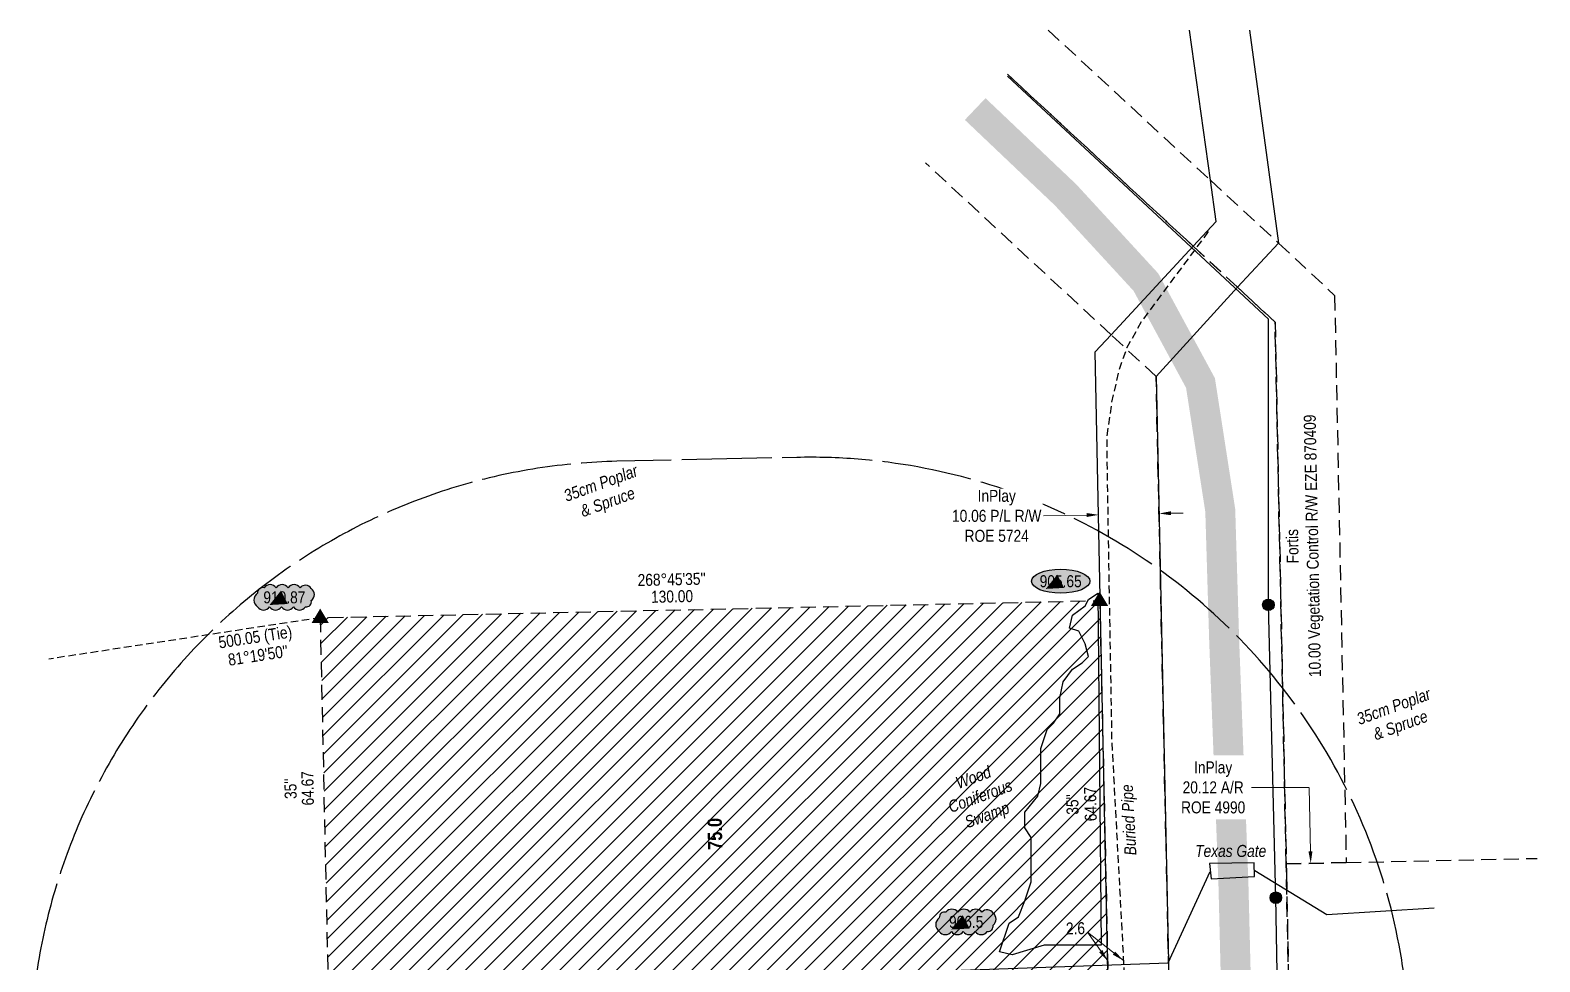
# Model space of a CAD drawing. Extents: x 606747 to 614608, y 5899362 to 5904570.
# Drawn here: x 613349 to 614607, y 5903117 to 5903894 of the extents above; entities that cross this region are included whole.
import ezdxf
from ezdxf.enums import TextEntityAlignment as Align

# ---------------------------------------------------------------- set-up
doc = ezdxf.new("R2010")
doc.units = 0
doc.header["$LTSCALE"] = 5
doc.header["$PDSIZE"] = 10
for name, pattern in [('foc-ACCESSROAD', [3.75, 2.5, -1.25]), ('foc-BUFFER', [16.75, 15, -1.75]), ('foc-FLOWLINE', [3.75, 2.5, -1.25]), ('foc-TIELINE', [1.875, 1.25, -0.625]), ('POWERLINE5', [7.8, 2.4, -0.6, 0.6, -0.6, 0.6, -0.6, 2.4]), ('UG_PIPE', [1.875, 1.25, -0.625])]:
    doc.linetypes.add(name, pattern=pattern)
doc.layers.get('Defpoints').update_dxf_attribs({"color": 9})
for name, color, linetype in [('AS-FENCE', 48, 'foc-FENCE'), ('AS-PIPE-UG', 44, 'UG_PIPE'), ('AS-PIPE-UG-T', 44, 'Continuous'), ('AS-POWER', 104, 'foc-POWER'), ('AS-POWER-EXISTING', 72, 'POWERLINE5'), ('AS-ROADS', 254, 'Continuous'), ('AUX-BUFFER', 7, 'foc-BUFFER'), ('C-AR', 13, 'foc-ACCESSROAD'), ('C-RW', 13, 'Continuous'), ('C-WS', 13, 'foc-ACCESSROAD'), ('F-EZE', 190, 'foc-FLOWLINE'), ('L-BD', 7, 'Continuous'), ('L-MON', 1, 'Continuous'), ('L-TIE', 7, 'foc-TIELINE'), ('P-CROSSINGS', 250, 'Continuous'), ('P-ELEVATION', 7, 'Continuous'), ('P-PROPOSED-EXISTING-H', 59, 'Continuous'), ('T-BUSH-T', 110, 'Continuous'), ('WETLAND', 143, 'Continuous'), ('WETLAND-T', 146, 'Continuous')]:
    doc.layers.add(name, color=color, linetype=linetype)
for name, color, linetype, lineweight in [('C-AR-T', 13, 'Continuous', 9), ('C-RW-T', 13, 'Continuous', 9), ('F-EZE-T', 190, 'Continuous', 9), ('T-TEXT', 48, 'Continuous', 18), ('T-TIE-T', 201, 'Continuous', 18)]:
    doc.layers.add(name, color=color, linetype=linetype, lineweight=lineweight)
doc.styles.add('80', font='ARIALN.TTF', dxfattribs={"height": 10})
doc.styles.add('80CG', font='ARIALN.TTF', dxfattribs={"height": 10})
doc.styles.add('80L', font='ARIALN.TTF', dxfattribs={"height": 10})
doc.styles.add('80LS', font='ARIALNI.TTF', dxfattribs={"height": 10})
doc.styles.add('BOLD', font='ARIALNB.TTF')
doc.styles.add('foc-LtypeFont', font='ARIALN.TTF', dxfattribs={"height": 7.35})
doc.linetypes.add('foc-FENCE', pattern='A,10,-1,["X",foc-LtypeFont,S=0.2,R=0,X=-0.625,Y=-0.75],-1.24', length=12.24)
doc.linetypes.add('foc-POWER', pattern='A,6,-1,["P",foc-LtypeFont,S=0.2,R=0,X=-0.625,Y=-0.75],-1.24,4', length=12.24)
doc.dimstyles.new('Compass 5 000', dxfattribs={"dimscale": 5, "dimtxt": 9, "dimasz": 2, "dimexe": 0.2, "dimexo": 0.0625, "dimgap": 0.5, "dimtad": 0, "dimtih": 1, "dimtoh": 1, "dimzin": 0, "dimdsep": 46, "dimtxsty": '80CG', "dimcen": 0.1, "dimse1": 1, "dimse2": 1, "dimclrd": 256, "dimclrt": 256, "dimaunit": 1, "dimadec": 4, "dimazin": 0, "dimtfac": 0.06, "dimtofl": 0, "dimtmove": 0, "dimatfit": 1, "dimfxl": 0.2, "dimtolj": 1, "dimtzin": 0, "dimlwd": -1, "dimarcsym": 0})

# ---------------------------------------------------------------- blocks, each defined once
blk = doc.blocks.new('TRIA')
blk.add_hatch(color=255).paths.add_polyline_path([(-0.04, 1.52), (-1.47, -0.87), (1.39, -0.87)])
blk = doc.blocks.new('TRIAA')
blk.add_blockref('TRIA', (0, 0))
blk = doc.blocks.new('TRIB')
at = {"color": 1}
blk.add_lwpolyline([(-1.12, -0.67), (-0.04, 1.13), (1.04, -0.67)], close=True, dxfattribs=at)
blk = doc.blocks.new('TRIBB')
blk.add_blockref('TRIB', (0, 0))
blk = doc.blocks.new('TRICC')
for name in ['TRIAA', 'TRIBB']:
    blk.add_blockref(name, (0, 0))
blk = doc.blocks.new('plspike')
blk.add_blockref('TRICC', (0, 0))
blk = doc.blocks.new('POWERPOLE')
h = blk.add_hatch(color=255)
edge = h.paths.add_edge_path()
edge.add_arc((0, 0), 0.96, 0, 360)
at = {"linetype": 'Continuous'}
for p, q in [((0.68, -0.68), (-0.68, 0.68)), ((-0.68, -0.68), (0.68, 0.68))]:
    blk.add_line(p, q, dxfattribs=at)
blk.add_circle((0, 0), 0.96, dxfattribs=at)
blk = doc.blocks.new('*D484')
at = {"layer": 'C-RW-T', "transparency": 16777216}
for p, q in [((614229.5, 5903489.2), (614193.6, 5903488.5)), ((614299.8, 5903490.7), (614309.8, 5903490.9))]:
    blk.add_line(p, q, dxfattribs=at)
for points in [[(614229.4, 5903490.9), (614229.5, 5903487.6), (614239.5, 5903489.4)], [(614299.8, 5903492.4), (614299.8, 5903489.1), (614289.8, 5903490.5)]]:
    blk.add_solid(points, dxfattribs=at)
at = {"layer": 'Defpoints', "color": 0, "transparency": 16777216}
for p in [(614238.1, 5903552.1), (614288.5, 5903553.2), (614289.8, 5903490.5)]:
    blk.add_point(p, dxfattribs=at)
at = {"layer": 'C-RW-T', "transparency": 16777216, "insert": (614154.5, 5903488.5), "char_height": 10, "attachment_point": 5, "style": '80CG', "bg_fill": 3, "box_fill_scale": 1.1, "bg_fill_color": 256, "bg_fill_true_color": 13158600, "bg_fill_transparency": 0}
blk.add_mtext('\\A1;InPlay\\P10.06 P/L R/W\\PROE 5724', dxfattribs=at)
blk = doc.blocks.new('we')
at = {"layer": 'P-ELEVATION'}
h = blk.add_hatch(color=111, dxfattribs=at)
h.dxf.hatch_style = 1
edge = h.paths.add_edge_path()
edge.add_ellipse((0, 0), major_axis=(-24.4, 0), ratio=0.410256, start_angle=0, end_angle=360)
at = {"layer": 'P-ELEVATION', "color": 7, "flags": 128}
blk.add_lwpolyline([(0, 0, 12.5, 0, 0), (-12.4, -6.4, 0, 0, 0)], format="xyseb", dxfattribs=at)
at = {"layer": 'P-ELEVATION', "color": 7}
blk.add_ellipse((0, 0), major_axis=(-24.4, 0), ratio=0.410256, dxfattribs=at)
at = {"layer": 'P-ELEVATION', "style": '80'}
blk.add_attdef('ELEVATION', text='', height=10, dxfattribs=at).set_placement((0, 0), align=Align.MIDDLE_CENTER)
blk = doc.blocks.new('wa')
at = {"layer": 'P-ELEVATION'}
h = blk.add_hatch(color=111, dxfattribs=at)
h.dxf.hatch_style = 1
edge = h.paths.add_edge_path()
edge.add_arc((-17.4, -4.5), 6.1, 215, 325)
edge.add_arc((-7.4, -4.5), 6.1, 215, 325)
edge.add_arc((2.6, -4.5), 6.1, 215, 325)
edge.add_arc((12.7, -4.5), 6.1, 215, 325)
edge.add_arc((18.1, -3.7), 4.32, 263.4336, 373.4336)
edge.add_arc((18.8, 2.3), 6.1, 305, 415)
edge.add_arc((17.5, 4.4), 5.69, 30.6955, 140.6955)
edge.add_arc((8.1, 4.5), 6.1, 35, 145)
edge.add_arc((-1.9, 4.5), 6.1, 35, 145)
edge.add_arc((-11.9, 4.5), 6.1, 35, 145)
edge.add_arc((-18, 3.8), 4.33, 75.4261, 185.4261)
edge.add_arc((-18.4, -2.3), 6.96, 125, 235)
at = {"color": 240, "flags": 128}
blk.add_lwpolyline([(-22.4, -8, 0.520567), (-12.3, -8, 0.520567), (-2.4, -8, 0.520567), (7.6, -8, 0.520567), (17.6, -8, 0.520567), (22.4, -2.7, 0.520567), (22.4, 7.3, 0.520567), (13.1, 8, 0.520567), (3.1, 8, 0.520567), (-6.9, 8, 0.520567), (-16.9, 8, 0.520567), (-22.4, 3.4, 0.520567)], format="xyb", close=True, dxfattribs=at)
at = {"layer": 'P-ELEVATION', "color": 240, "flags": 128}
blk.add_lwpolyline([(0, 0, 12.5, 0, 0), (-12.4, -6.4, 0, 0, 0)], format="xyseb", dxfattribs=at)
at = {"layer": 'P-ELEVATION', "color": 240, "style": '80'}
blk.add_attdef('ELEVATION', text='', height=10, dxfattribs=at).set_placement((0, 0), align=Align.MIDDLE_CENTER)

msp = doc.modelspace()

# ---------------------------------------------------------------- hatches: boundary and pattern name
at = {"layer": 'P-PROPOSED-EXISTING-H', "true_color": 0xffeebd}
h = msp.add_hatch(dxfattribs=at)
h.set_pattern_fill('ANSI31', color=254, scale=3.498656, style=0)
h.set_pattern_definition([(45, (-2512.458, 2757.86), (-7.854705797, 7.854705797), [])])
h.paths.add_polyline_path([(613608.25, 5902604.179), (613590.865, 5903403.634), (614240.427, 5903417.818), (614257.827, 5902618.298)])

# ---------------------------------------------------------------- linework, layer by layer
at = {"layer": 'AS-FENCE', "flags": 128}
msp.add_lwpolyline([(614331.982, 5903198.608), (614333.247, 5903185.813), (614369.482, 5903187.853), (614369.162, 5903199.113)], close=True, dxfattribs=at)
for points in [[(613364.653, 5903082.656), (614297.427, 5903115.723), (614332.487, 5903192.078)], [(614369.737, 5903192.838), (614429.537, 5903156.253), (614519.122, 5903161.723)]]:
    msp.add_lwpolyline(points, dxfattribs=at)
at = {"layer": 'AS-PIPE-UG', "flags": 128}
msp.add_lwpolyline([(614330.712, 5903725.518), (614275.002, 5903650.363), (614262.807, 5903628.338), (614256.227, 5903609.728), (614250.292, 5903583.343), (614246.202, 5903554.918), (614246.367, 5903532.623), (614247.787, 5903447.533), (614250.307, 5903301.973), (614260.857, 5903104.108), (614265.617, 5903049.753)], dxfattribs=at)
at = {"layer": 'AS-POWER', "flags": 128}
for points in [[(614163.589, 5903855.242), (614380.957, 5903652.578)], [(614389.739, 5903030.586), (614387.097, 5903170.148), (614380.927, 5903414.363), (614380.957, 5903652.578)]]:
    msp.add_lwpolyline(points, dxfattribs=at)
at = {"layer": 'AS-ROADS', "const_width": 24.99, "flags": 128}
msp.add_lwpolyline([(614374.429, 5902209.097), (614363.377, 5902715.783), (614351.777, 5903182.388), (614344.082, 5903384.463), (614340.822, 5903493.043), (614324.352, 5903599.283), (614278.877, 5903683.373), (614212.007, 5903756.073), (614136.567, 5903827.754)], dxfattribs=at)
at = {"layer": 'AUX-BUFFER', "color": 251, "linetype": 'foc-BUFFER', "flags": 128}
msp.add_lwpolyline([(614009.565, 5902537.898, 1), (613987.824, 5903537.278), (613837.917, 5903534.016, 1), (613859.658, 5902534.637)], format="xyb", close=True, dxfattribs=at)
at = {"layer": 'C-AR'}
for points in [[(614163.476, 5903856.795), (614318.23, 5903713.401), (614355.159, 5903679.189), (614386.522, 5903650.132), (614395.956, 5903189.854), (614397.96, 5903092.187), (614398.894, 5903046.47), (614416.024, 5902209.982)], [(614317.088, 5902207.877), (614308.337, 5902619.223), (614299.294, 5903044.319), (614298.321, 5903090.038), (614287.372, 5903604.733), (614249.796, 5903639.549), (614095.043, 5903782.94)], [(614607.132, 5903102.372), (614397.844, 5903097.841), (614395.781, 5903198.389), (614445.819, 5903199.472), (614604.961, 5903202.916)]]:
    msp.add_lwpolyline(points, dxfattribs=at)
at = {"layer": 'C-AR-T'}
for p, q in [((614414.857, 5903262.084), (614365.234, 5903262.084)), ((614416.007, 5903208.825), (614414.864, 5903261.784))]:
    msp.add_line(p, q, dxfattribs=at)
msp.add_solid([(614417.673, 5903208.861), (614414.342, 5903208.789), (614416.223, 5903198.831)], dxfattribs=at)
at = {"layer": 'C-RW'}
msp.add_lwpolyline([(614365.063, 5903893.504), (614389.406, 5903715.988), (614355.159, 5903679.189), (614287.372, 5903604.733), (614298.321, 5903090.038), (614299.294, 5903044.319), (614308.337, 5902619.223), (614257.827, 5902618.298), (614249.856, 5902984.574), (614247.461, 5903094.594), (614236.641, 5903625.353), (614249.796, 5903639.549), (614318.23, 5903713.401), (614337.278, 5903733.965), (614332.541, 5903768.367), (614315.301, 5903893.504)], dxfattribs=at)
at = {"layer": 'C-WS', "flags": 128}
msp.add_lwpolyline([(613608.25, 5902604.179), (613590.865, 5903403.634), (614240.427, 5903417.818), (614257.827, 5902618.298)], close=True, dxfattribs=at)
at = {"layer": 'F-EZE'}
msp.add_lwpolyline([(614197.491, 5903893.504), (614332.541, 5903768.367), (614389.406, 5903715.988), (614436.121, 5903672.403), (614445.819, 5903199.472), (614395.781, 5903198.389), (614386.522, 5903650.132), (614355.159, 5903679.189), (614318.23, 5903713.401), (614163.476, 5903856.795)], dxfattribs=at)
at = {"layer": 'L-TIE', "flags": 128}
msp.add_lwpolyline([(613590.865, 5903403.634), (613364.653, 5903369.159)], dxfattribs=at)
at = {"layer": 'WETLAND'}
msp.add_lwpolyline([(614241.553, 5903130.455), (614236.261, 5903130.455), (614225.678, 5903130.455), (614207.157, 5903130.455), (614193.928, 5903130.455), (614167.469, 5903122.517), (614156.886, 5903125.163), (614164.823, 5903148.975), (614172.761, 5903154.267), (614178.052, 5903167.496), (614183.344, 5903183.371), (614183.344, 5903199.246), (614183.344, 5903209.83), (614183.344, 5903220.413), (614178.052, 5903228.351), (614178.052, 5903241.58), (614188.636, 5903254.809), (614191.282, 5903265.392), (614191.282, 5903283.913), (614191.282, 5903294.497), (614196.573, 5903310.372), (614201.865, 5903315.663), (614207.157, 5903323.601), (614207.157, 5903336.83), (614209.803, 5903350.059), (614217.74, 5903360.643), (614225.678, 5903365.934), (614230.969, 5903371.226), (614228.323, 5903381.809), (614223.032, 5903392.393), (614215.094, 5903395.038), (614217.74, 5903405.622), (614228.323, 5903413.559), (614230.969, 5903418.851), (614238.907, 5903424.143), (614241.553, 5903130.455)], close=True, dxfattribs=at)

# ---------------------------------------------------------------- block references
at = {"layer": 'AS-POWER-EXISTING', "xscale": 4.99807939999996, "yscale": 4.99807939999996, "zscale": 4.99807939999996}
for p in [(614380.927, 5903414.363), (614387.097, 5903170.148)]:
    msp.add_blockref('POWERPOLE', p, dxfattribs=at)
at = {"layer": 'L-BD', "xscale": 0.99961588, "yscale": 0.99961588, "zscale": 0.99961588}
msp.add_blockref('wa', (614129.04, 5903150.018), dxfattribs=at).add_auto_attribs({'ELEVATION': '906.5'})
at = {"layer": 'L-MON', "xscale": 0.99961588, "yscale": 0.99961588, "zscale": 0.99961588}
msp.add_blockref('wa', (613560.815, 5903420.612), dxfattribs=at).add_auto_attribs({'ELEVATION': '910.87'})
at = {"layer": 'L-MON'}
for p, xscale, yscale, zscale in [((614240.427, 5903417.818), 4.99807939999996, 4.99807939999996, 24.99999999999983), ((613590.865, 5903403.634), 4.998079399999979, 4.998079399999979, 4.998079399999979)]:
    msp.add_blockref('plspike', p, dxfattribs=dict(at, xscale=xscale, yscale=yscale, zscale=zscale))

# ---------------------------------------------------------------- texts
at = {"layer": 'AS-PIPE-UG-T', "insert": (614261.015, 5903205.212), "char_height": 9.99616, "attachment_point": 1, "rotation": 93.052074, "style": '80L'}
msp.add_mtext_dynamic_manual_height_columns('{\\fArial Narrow|b0|i1|c0|p34;Buried Pipe}', width=77.80061, gutter_width=50, heights=[0], dxfattribs=at)
at = {"layer": 'F-EZE-T', "insert": (614410.732, 5903463.397), "char_height": 9.99616, "attachment_point": 5, "rotation": 91.174189, "style": '80CG'}
msp.add_mtext('\\A1;Fortis \\P10.00 Vegetation Control R/W EZE 870409', dxfattribs=at)
at = {"layer": 'L-BD', "style": '80L'}
for s, height, rotation, p in [("268°45'35''", 9.99616, 1.2509, (613883.608, 5903435.599)), ('130.00', 9.9962, 1.2509, (613883.919, 5903421.358)), ('500.05 (Tie)', 9.99616, 8.6693, (613536.731, 5903386.308)), ("81°19'50''", 9.9962, 8.6693, (613538.878, 5903372.226)), ('64.67', 9.9962, 91.2458, (613580.172, 5903261.373)), ("35''", 9.9962, 91.2458, (613565.931, 5903261.064)), ('64.67', 9.9962, 91.2467, (614232.588, 5903248.245)), ("35''", 9.9962, 91.2467, (614217.598, 5903247.919))]:
    msp.add_text(s, height=height, rotation=rotation, dxfattribs=at).set_placement(p, align=Align.MIDDLE)
at = {"layer": 'L-BD', "color": 3, "style": 'BOLD'}
msp.add_text('75.0', height=11.9954, rotation=91.247954, dxfattribs=at).set_placement((613919.65, 5903223.34), align=Align.MIDDLE)
at = {"layer": 'T-BUSH-T', "char_height": 9.99616, "width": 65.56594, "attachment_point": 2, "rotation": 20, "style": '80LS'}
for insert in [(613822.781, 5903520.527), (614483.542, 5903334.438)]:
    msp.add_mtext('35cm Poplar \\P& Spruce', dxfattribs=dict(at, insert=insert))
at = {"layer": 'T-TEXT', "insert": (614319.933, 5903214.159), "char_height": 9.99616, "attachment_point": 1, "style": '80L'}
msp.add_mtext_dynamic_manual_height_columns('{\\fArial Narrow|b0|i1|c0|p34;Texas Gate}', width=75.11209, gutter_width=50, heights=[0], dxfattribs=at)
at = {"layer": 'T-TIE-T', "style": '80L'}
msp.add_text('2.6', height=9.9962, rotation=1.2467, dxfattribs=at).set_placement((614220.125, 5903144.62), align=Align.MIDDLE)
at = {"layer": 'WETLAND-T', "insert": (614133.273, 5903275.286), "char_height": 9.9962, "width": 65.56594, "attachment_point": 2, "rotation": 20, "style": '80LS'}
msp.add_mtext('Wood\\PConiferous\\PSwamp', dxfattribs=at)

# ---------------------------------------------------------------- leaders
at = {"layer": 'T-TIE-T'}
for points in [[(614246.995, 5903117.476), (614230.055, 5903141.545)], [(614260.13, 5903117.744), (614230.055, 5903141.545)]]:
    msp.add_leader(points, dimstyle='Compass 5 000', dxfattribs=at)

# ---------------------------------------------------------------- next in the draw order: texts
at = {"layer": 'C-AR-T', "insert": (614334.899, 5903262.084), "char_height": 9.9962, "attachment_point": 5, "style": '80CG', "bg_fill": 2}
msp.add_mtext('\\A1;InPlay\\P20.12 A/R\\PROE 4990', dxfattribs=at)

# ---------------------------------------------------------------- next in the draw order: dimensions: what is measured, and where the dimension line sits
at = {"layer": 'C-RW-T'}
dim = msp.add_linear_dim(base=(614289.802, 5903490.507), p1=(614238.134, 5903552.122), p2=(614288.468, 5903553.193), angle=1.218691, text='InPlay\\P10.06 P/L R/W\\PROE 5724', dimstyle='Compass 5 000', override={"dimtfill": 1}, dxfattribs=at)
dim.commit()
dim.dimension.update_dxf_attribs({"geometry": '*D484', "text_midpoint": (614154.498, 5903488.46), "dimtype": 161})

# ---------------------------------------------------------------- next in the draw order: block references
at = {"layer": 'P-CROSSINGS', "xscale": 0.99961588, "yscale": 0.99961588, "zscale": 0.99961588}
msp.add_blockref('we', (614207.82, 5903434.046), dxfattribs=at).add_auto_attribs({'ELEVATION': '905.65'})

doc.saveas('drawing.dxf')
